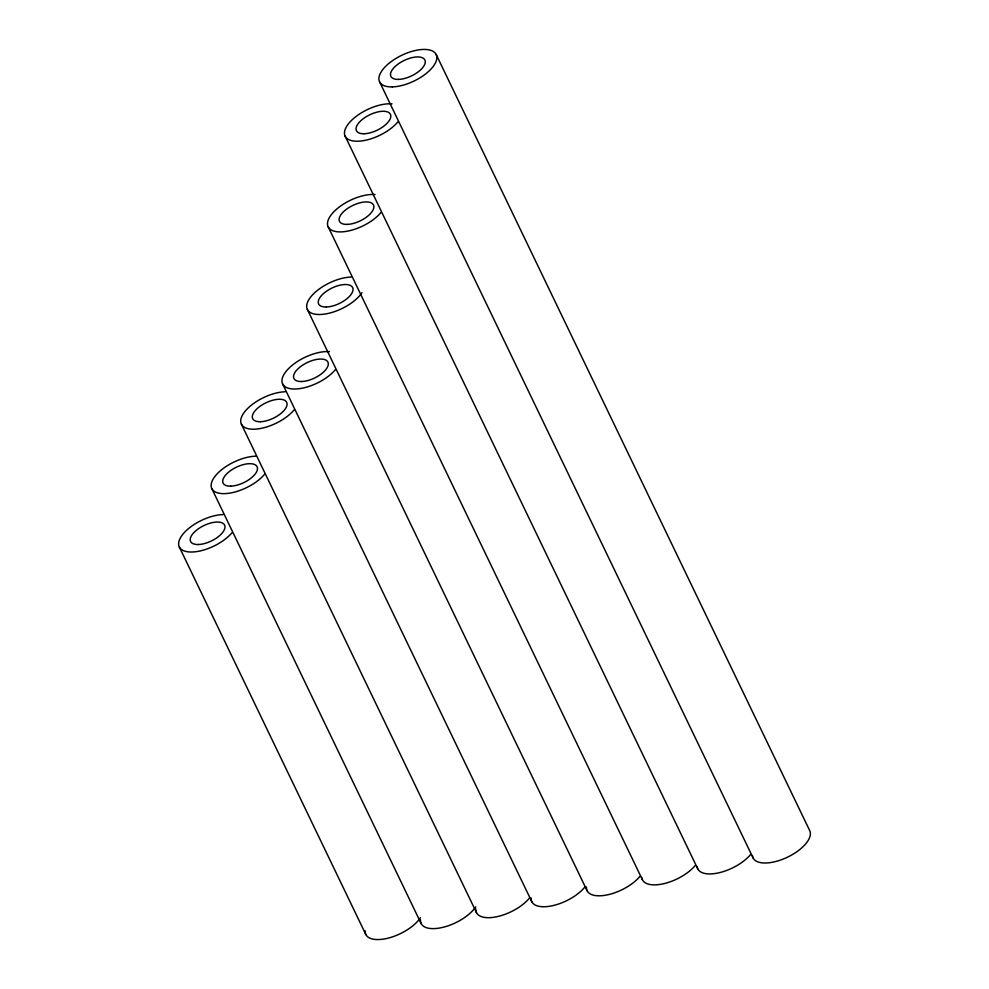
<?xml version="1.0" encoding="UTF-8"?>
<svg xmlns="http://www.w3.org/2000/svg" width="989" height="989" viewBox="0 0 989 989"><rect width="100%" height="100%" fill="white"/><g stroke="black" fill="none" stroke-linecap="round" stroke-linejoin="round"><path stroke-width="1.48" d="M436.174 54.482L809.682 830.575A31.425 14.266 -25.7 0 1 785.241 858.205A31.425 14.266 -25.7 0 1 752.444 855.534M379.603 81.864L753.111 857.97M345.161 136.198L697.789 868.898M328.212 226.864L642.454 879.839M307.369 309.458L587.132 890.78M282.644 383.979L531.81 901.708M241.403 424.182L476.488 912.649M211.819 488.603L421.153 923.59M179.318 546.979L365.831 934.518M420.412 917.743A31.425 14.266 -25.7 0 1 387.292 938.351A31.425 14.266 -25.7 0 1 365.164 930.748M475.734 906.802A31.425 14.266 -25.7 0 1 442.615 927.41A31.425 14.266 -25.7 0 1 420.486 919.807M529.251 898.309A31.425 14.266 -25.7 0 1 496.107 916.877A31.425 14.266 -25.7 0 1 475.808 908.879M584.573 887.368A31.425 14.266 -25.7 0 1 551.442 905.936A31.425 14.266 -25.7 0 1 531.13 897.938M639.895 876.439A31.425 14.266 -25.7 0 1 606.764 894.996A31.425 14.266 -25.7 0 1 586.452 886.997M695.218 865.499A31.425 14.266 -25.7 0 1 663.298 883.807A31.425 14.266 -25.7 0 1 641.787 877.404M750.552 854.558A31.425 14.266 -25.7 0 1 718.62 872.867A31.425 14.266 -25.7 0 1 697.109 866.475M232.081 532.638A31.425 14.266 -25.7 0 1 192.089 552.01A31.425 14.266 -25.7 0 1 183.126 533.924A31.425 14.266 -25.7 0 1 223.131 514.564M264.582 474.263A31.425 14.266 -25.7 0 1 224.577 493.635A31.425 14.266 -25.7 0 1 215.627 475.561A31.425 14.266 -25.7 0 1 255.619 456.189M294.166 409.842A31.425 14.266 -25.7 0 1 254.161 429.214A31.425 14.266 -25.7 0 1 245.21 411.127A31.425 14.266 -25.7 0 1 285.203 391.768M335.407 369.639A31.425 14.266 -25.7 0 1 294.351 389.011A31.425 14.266 -25.7 0 1 287.886 369.293A31.425 14.266 -25.7 0 1 329.51 351.639M361.949 292.682A31.425 14.266 -25.7 0 1 322.327 314.366A31.425 14.266 -25.7 0 1 310.521 297.219A31.425 14.266 -25.7 0 1 351.169 277.044M380.975 212.524A31.425 14.266 -25.7 0 1 339.919 231.908A31.425 14.266 -25.7 0 1 333.454 212.178A31.425 14.266 -25.7 0 1 375.078 194.524M397.924 121.857A31.425 14.266 -25.7 0 1 356.868 141.242A31.425 14.266 -25.7 0 1 350.415 121.511A31.425 14.266 -25.7 0 1 392.027 103.857M198.295 544.519A18.853 8.555 -25.7 0 0 224.985 527.335A18.853 8.555 -25.7 0 0 199.543 528.002A18.853 8.555 -25.7 0 0 198.295 544.519M230.796 486.143A18.853 8.555 -25.7 0 0 257.474 468.959A18.853 8.555 -25.7 0 0 232.044 469.627A18.853 8.555 -25.7 0 0 230.796 486.143M260.379 421.722A18.853 8.555 -25.7 0 0 287.057 404.538A18.853 8.555 -25.7 0 0 261.628 405.206A18.853 8.555 -25.7 0 0 260.379 421.722M301.608 381.519A18.853 8.555 -25.7 0 0 328.299 364.335A18.853 8.555 -25.7 0 0 302.857 365.003A18.853 8.555 -25.7 0 0 301.608 381.519M326.333 306.998A18.853 8.555 -25.7 0 0 353.024 289.814A18.853 8.555 -25.7 0 0 327.582 290.482A18.853 8.555 -25.7 0 0 326.333 306.998M347.176 224.404A18.853 8.555 -25.7 0 0 373.867 207.22A18.853 8.555 -25.7 0 0 348.425 207.888A18.853 8.555 -25.7 0 0 347.176 224.404M364.137 133.738A18.853 8.555 -25.7 0 0 390.816 116.554A18.853 8.555 -25.7 0 0 365.386 117.221A18.853 8.555 -25.7 0 0 364.137 133.738M392.361 86.896A31.425 14.266 -25.7 0 0 436.841 58.252A31.425 14.266 -25.7 0 0 394.438 59.365A31.425 14.266 -25.7 0 0 392.361 86.896M398.567 79.404A18.853 8.555 -25.7 0 0 425.258 62.22A18.853 8.555 -25.7 0 0 399.816 62.888A18.853 8.555 -25.7 0 0 398.567 79.404"/></g></svg>
